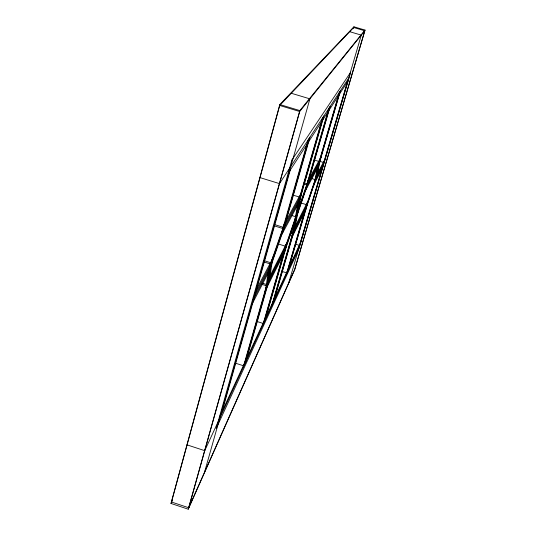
<?xml version="1.0" encoding="UTF-8"?>
<svg xmlns="http://www.w3.org/2000/svg" width="536" height="536" viewBox="0 0 536 536"><rect width="100%" height="100%" fill="white"/><g stroke="black" fill="none" stroke-linecap="round" stroke-linejoin="round"><path stroke-width="0.8" d="M235.371 363.16L243.947 365.914L267.142 284.69L269.588 268.389L253.139 300.006M267.142 284.69L268.523 280.69L271.229 262.901L264.094 260.663M269.507 268.958L282.814 230.668L308.723 139.079M272.295 304.656L292.844 233.636L295.651 218.655M268.523 280.69L285.876 246.339L295.999 216.832L299.014 200.772L282.814 230.668M292.844 233.636L293.983 230.306L300.214 197.281L323.483 116.573M264.248 322.049L285.567 248.088L306.559 186.85L329.265 107.756M293.983 230.306L306.873 204.785L315.382 179.687L318.538 164.74L306.559 186.85M170.977 503.458L279.819 104.54L353.928 26.8L365.023 30.07L294.666 269.729L188.243 509.2L170.977 503.458L172.418 500.436M279.705 105.471L171.487 502.018L188.746 507.76L294.733 269.38L364.788 30.78L353.68 27.503L279.705 105.471L299.691 111.508L364.788 30.78M188.243 509.2L299.845 110.584L365.023 30.07M188.746 507.76L299.691 111.508M204.531 472.243L309.895 98.859L291.289 93.257M222.118 411.44L290.257 170.093M243.076 367.797L265.863 287.973L270.017 275.953L286.693 243.116L285.755 248.369L264.945 320.535M308.079 140.05L282.921 228.189L281.909 234.333L297.654 205.087L301.259 194.615L323.985 115.809M244.811 364.045L267.585 284.321L284.616 250.453L263.538 323.57L257.24 321.567M309.352 138.107L284.241 226.025L299.952 197.228L322.974 117.351M245.669 362.189L270.7 274.613M282.552 233.14L309.982 137.156M262.828 325.104L286.137 244.215M297.125 206.065L322.458 118.134M294.143 223.881L298.686 208.156M271.651 306.043L291.832 236.275L295.249 226.266L307.637 201.878L306.619 206.842L288.02 270.667M328.803 108.46L306.84 184.391L305.714 190.106L317.366 168.465L320.394 159.567L340.467 90.678M272.931 303.276L293.118 233.535L305.775 208.357L286.954 272.971L282.278 271.504M329.727 107.059L307.778 182.883L319.396 161.591L339.71 91.83M273.568 301.902L295.745 225.288M306.183 189.235L330.176 106.369M353.465 28.401L353.928 26.8M286.418 274.13L307.215 202.709M316.97 169.202L339.328 92.413M287.49 271.812L306.538 206.434L315.315 180.545L323.054 165.678M340.092 91.254L319.55 161.772L316.267 177.282L323.952 162.596M300.093 243.505L347.408 81.907M288.716 282.921L361.291 35.115L349.707 31.691M297.165 213.415L306.934 184.94L303.798 183.975M254.446 295.37L270.814 264.107L283.155 228.611L273.802 225.71M219.284 417.531L301.265 240.979M264.831 291.577L284.817 251.619M290.921 239.411L305.781 209.71M251.833 304.622L268.543 272.342M314.27 183.982L322.149 168.76M255.759 290.713L272.201 259.491M317.131 174.18L324.863 159.5M284 224.423L302.23 191.231M307.785 181.128L321.258 156.606M288.113 173.396L348.239 80.628M348.688 78.156L279.504 183.614L260.014 177.617M279.819 104.54L299.845 110.584M319.999 161.39L323.161 162.354M314.069 159.969L319.396 161.591M311.45 178.481L315.382 179.687M304.113 182.897L307.249 183.861M292.937 195.071L299.952 197.228M301.292 203.064L306.076 204.538M292.013 215.599L295.999 216.832M274.935 224.698L283.51 227.365M290.532 232.919L292.073 233.395M295.845 244.255L299.684 245.455L204.732 450.669L187.077 444.88M278.231 243.96L285.112 246.104M263.665 261.87L270.814 264.107M262.56 283.249L266.379 284.449M261.454 284.207L266.801 285.889M268.034 273.32L265.534 290.177L269.675 278.204L272.965 256.818L267.786 274.988L283.604 229.442L284.643 223.251L271.705 260.436L268.034 273.32M285.179 247.525L284.261 252.737L307.115 186.025L308.254 180.277L285.179 247.525M298.103 202.668L291.437 238.386L294.84 228.41L301.721 192.163L298.103 202.668M306.364 205.616L305.359 210.554L317.399 173.664L320.876 157.303L317.841 166.22L313.681 185.999L317.727 172.143L306.364 205.616M291.865 160.09L216.149 428.653L299.048 248.537L350.718 72.172L291.865 160.09"/></g></svg>
